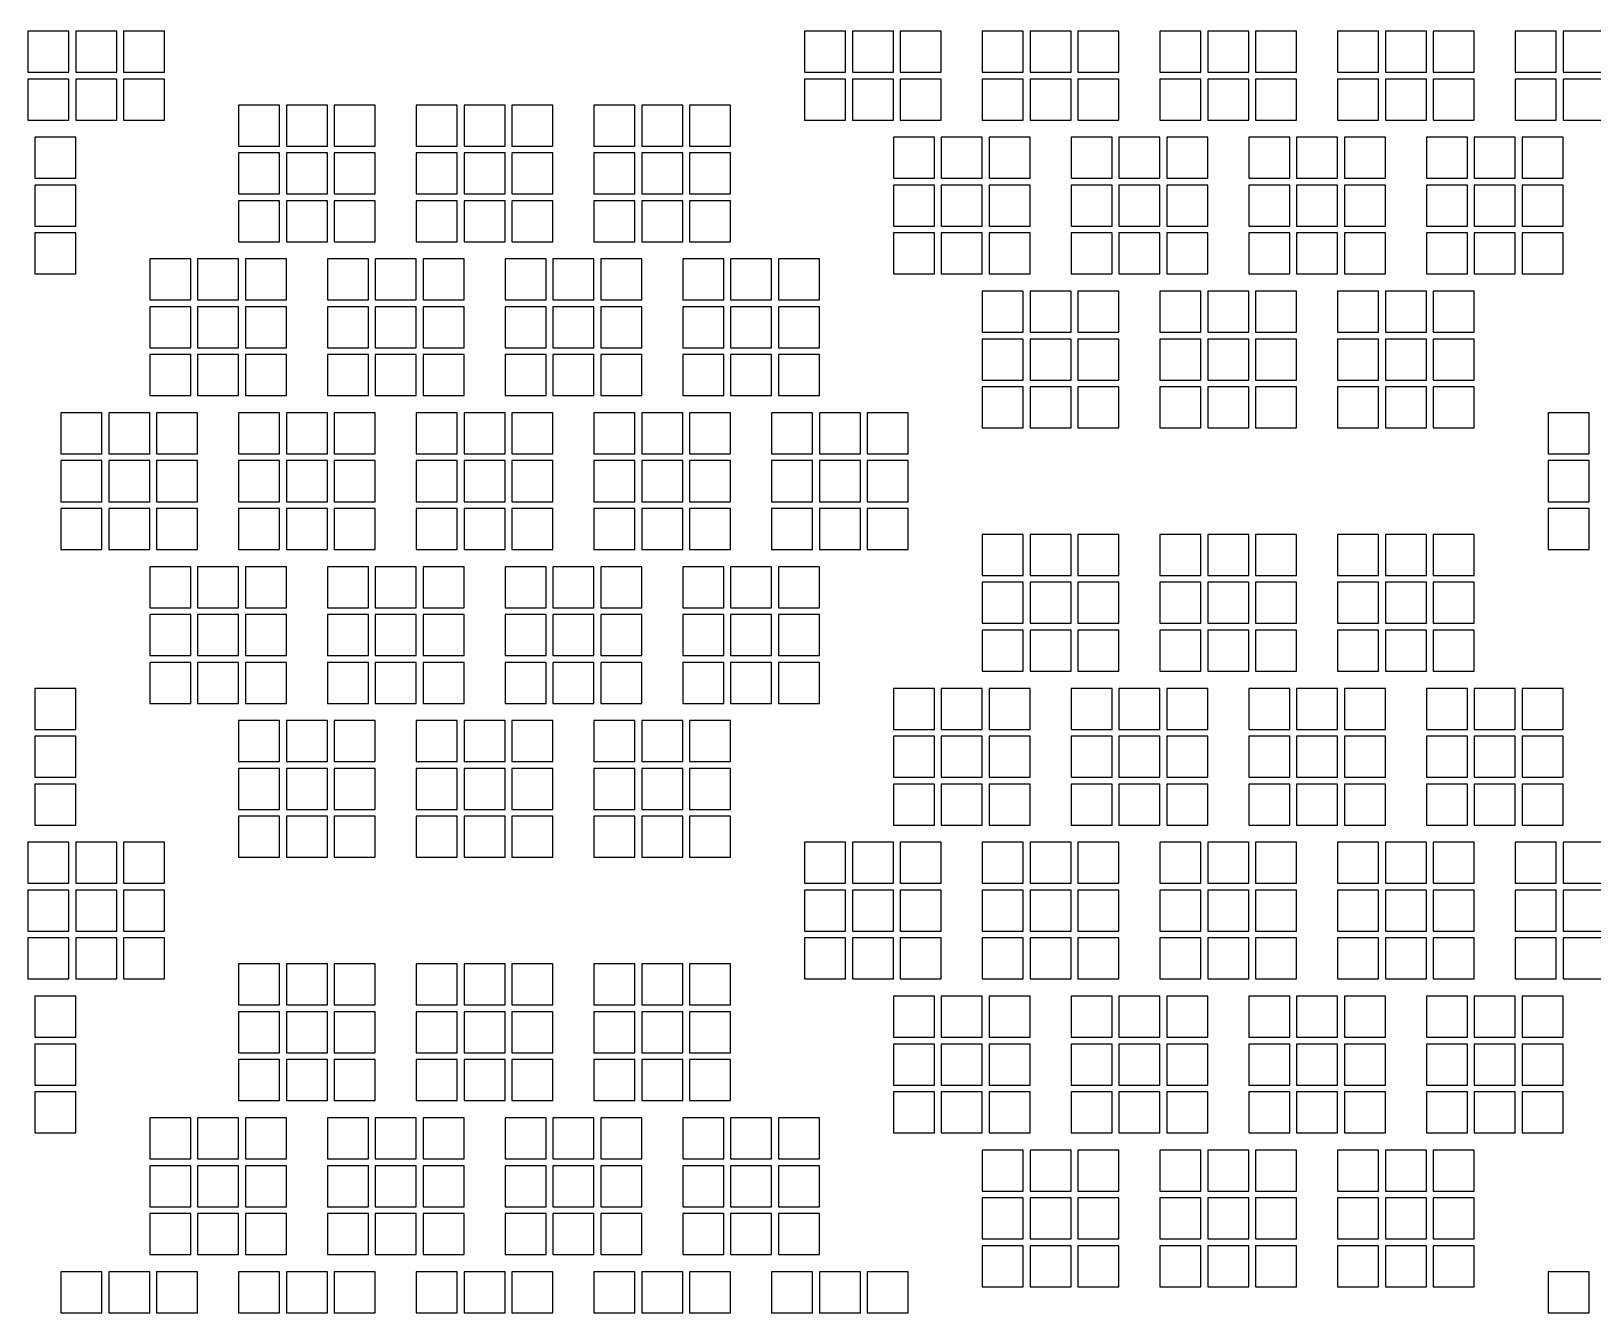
# Model space of a CAD drawing. Extents: x -49 to 54, y -38 to 38.
# Drawn here: x 15.73 to 27.16, y -1.37 to 8 of the extents above; entities that cross this region are included whole.
import ezdxf

# ---------------------------------------------------------------- set-up
doc = ezdxf.new("R2010")
doc.units = 0
doc.layers.add('BACK_LAYER', color=5, linetype='CONTINUOUS')

msp = doc.modelspace()

# ---------------------------------------------------------------- linework, layer by layer
at = {"layer": 'BACK_LAYER'}
for points in [[(15.705, 7.705), (16.005, 7.705), (16.005, 8.005), (15.705, 8.005)], [(16.055, 7.705), (16.355, 7.705), (16.355, 8.005), (16.055, 8.005)], [(16.405, 7.705), (16.705, 7.705), (16.705, 8.005), (16.405, 8.005)], [(21.388, 7.705), (21.688, 7.705), (21.688, 8.005), (21.388, 8.005)], [(21.738, 7.705), (22.038, 7.705), (22.038, 8.005), (21.738, 8.005)], [(22.088, 7.705), (22.388, 7.705), (22.388, 8.005), (22.088, 8.005)], [(22.688, 7.705), (22.988, 7.705), (22.988, 8.005), (22.688, 8.005)], [(23.038, 7.705), (23.338, 7.705), (23.338, 8.005), (23.038, 8.005)], [(23.388, 7.705), (23.688, 7.705), (23.688, 8.005), (23.388, 8.005)], [(23.988, 7.705), (24.288, 7.705), (24.288, 8.005), (23.988, 8.005)], [(24.338, 7.705), (24.638, 7.705), (24.638, 8.005), (24.338, 8.005)], [(24.688, 7.705), (24.988, 7.705), (24.988, 8.005), (24.688, 8.005)], [(25.288, 7.705), (25.588, 7.705), (25.588, 8.005), (25.288, 8.005)], [(25.638, 7.705), (25.938, 7.705), (25.938, 8.005), (25.638, 8.005)], [(25.988, 7.705), (26.288, 7.705), (26.288, 8.005), (25.988, 8.005)], [(26.588, 7.705), (26.888, 7.705), (26.888, 8.005), (26.588, 8.005)], [(26.938, 7.705), (27.238, 7.705), (27.238, 8.005), (26.938, 8.005)], [(15.705, 7.355), (16.005, 7.355), (16.005, 7.655), (15.705, 7.655)], [(16.055, 7.355), (16.355, 7.355), (16.355, 7.655), (16.055, 7.655)], [(16.405, 7.355), (16.705, 7.355), (16.705, 7.655), (16.405, 7.655)], [(21.388, 7.355), (21.688, 7.355), (21.688, 7.655), (21.388, 7.655)], [(21.738, 7.355), (22.038, 7.355), (22.038, 7.655), (21.738, 7.655)], [(22.088, 7.355), (22.388, 7.355), (22.388, 7.655), (22.088, 7.655)], [(22.688, 7.355), (22.988, 7.355), (22.988, 7.655), (22.688, 7.655)], [(23.038, 7.355), (23.338, 7.355), (23.338, 7.655), (23.038, 7.655)], [(23.388, 7.355), (23.688, 7.355), (23.688, 7.655), (23.388, 7.655)], [(23.988, 7.355), (24.288, 7.355), (24.288, 7.655), (23.988, 7.655)], [(24.338, 7.355), (24.638, 7.355), (24.638, 7.655), (24.338, 7.655)], [(24.688, 7.355), (24.988, 7.355), (24.988, 7.655), (24.688, 7.655)], [(25.288, 7.355), (25.588, 7.355), (25.588, 7.655), (25.288, 7.655)], [(25.638, 7.355), (25.938, 7.355), (25.938, 7.655), (25.638, 7.655)], [(25.988, 7.355), (26.288, 7.355), (26.288, 7.655), (25.988, 7.655)], [(26.588, 7.355), (26.888, 7.355), (26.888, 7.655), (26.588, 7.655)], [(26.938, 7.355), (27.238, 7.355), (27.238, 7.655), (26.938, 7.655)], [(17.247, 7.164), (17.547, 7.164), (17.547, 7.464), (17.247, 7.464)], [(17.597, 7.164), (17.897, 7.164), (17.897, 7.464), (17.597, 7.464)], [(17.947, 7.164), (18.247, 7.164), (18.247, 7.464), (17.947, 7.464)], [(18.547, 7.164), (18.847, 7.164), (18.847, 7.464), (18.547, 7.464)], [(18.897, 7.164), (19.197, 7.164), (19.197, 7.464), (18.897, 7.464)], [(19.247, 7.164), (19.547, 7.164), (19.547, 7.464), (19.247, 7.464)], [(19.847, 7.164), (20.147, 7.164), (20.147, 7.464), (19.847, 7.464)], [(20.197, 7.164), (20.497, 7.164), (20.497, 7.464), (20.197, 7.464)], [(20.547, 7.164), (20.847, 7.164), (20.847, 7.464), (20.547, 7.464)], [(15.755, 6.929), (16.055, 6.929), (16.055, 7.229), (15.755, 7.229)], [(22.038, 6.929), (22.338, 6.929), (22.338, 7.229), (22.038, 7.229)], [(22.388, 6.929), (22.688, 6.929), (22.688, 7.229), (22.388, 7.229)], [(22.738, 6.929), (23.038, 6.929), (23.038, 7.229), (22.738, 7.229)], [(23.338, 6.929), (23.638, 6.929), (23.638, 7.229), (23.338, 7.229)], [(23.688, 6.929), (23.988, 6.929), (23.988, 7.229), (23.688, 7.229)], [(24.038, 6.929), (24.338, 6.929), (24.338, 7.229), (24.038, 7.229)], [(24.638, 6.929), (24.938, 6.929), (24.938, 7.229), (24.638, 7.229)], [(24.988, 6.929), (25.288, 6.929), (25.288, 7.229), (24.988, 7.229)], [(25.338, 6.929), (25.638, 6.929), (25.638, 7.229), (25.338, 7.229)], [(25.938, 6.929), (26.238, 6.929), (26.238, 7.229), (25.938, 7.229)], [(26.288, 6.929), (26.588, 6.929), (26.588, 7.229), (26.288, 7.229)], [(26.638, 6.929), (26.938, 6.929), (26.938, 7.229), (26.638, 7.229)], [(17.247, 6.814), (17.547, 6.814), (17.547, 7.114), (17.247, 7.114)], [(17.597, 6.814), (17.897, 6.814), (17.897, 7.114), (17.597, 7.114)], [(17.947, 6.814), (18.247, 6.814), (18.247, 7.114), (17.947, 7.114)], [(18.547, 6.814), (18.847, 6.814), (18.847, 7.114), (18.547, 7.114)], [(18.897, 6.814), (19.197, 6.814), (19.197, 7.114), (18.897, 7.114)], [(19.247, 6.814), (19.547, 6.814), (19.547, 7.114), (19.247, 7.114)], [(19.847, 6.814), (20.147, 6.814), (20.147, 7.114), (19.847, 7.114)], [(20.197, 6.814), (20.497, 6.814), (20.497, 7.114), (20.197, 7.114)], [(20.547, 6.814), (20.847, 6.814), (20.847, 7.114), (20.547, 7.114)], [(15.755, 6.579), (16.055, 6.579), (16.055, 6.879), (15.755, 6.879)], [(22.038, 6.579), (22.338, 6.579), (22.338, 6.879), (22.038, 6.879)], [(22.388, 6.579), (22.688, 6.579), (22.688, 6.879), (22.388, 6.879)], [(22.738, 6.579), (23.038, 6.579), (23.038, 6.879), (22.738, 6.879)], [(23.338, 6.579), (23.638, 6.579), (23.638, 6.879), (23.338, 6.879)], [(23.688, 6.579), (23.988, 6.579), (23.988, 6.879), (23.688, 6.879)], [(24.038, 6.579), (24.338, 6.579), (24.338, 6.879), (24.038, 6.879)], [(24.638, 6.579), (24.938, 6.579), (24.938, 6.879), (24.638, 6.879)], [(24.988, 6.579), (25.288, 6.579), (25.288, 6.879), (24.988, 6.879)], [(25.338, 6.579), (25.638, 6.579), (25.638, 6.879), (25.338, 6.879)], [(25.938, 6.579), (26.238, 6.579), (26.238, 6.879), (25.938, 6.879)], [(26.288, 6.579), (26.588, 6.579), (26.588, 6.879), (26.288, 6.879)], [(26.638, 6.579), (26.938, 6.579), (26.938, 6.879), (26.638, 6.879)], [(17.247, 6.464), (17.547, 6.464), (17.547, 6.764), (17.247, 6.764)], [(17.597, 6.464), (17.897, 6.464), (17.897, 6.764), (17.597, 6.764)], [(17.947, 6.464), (18.247, 6.464), (18.247, 6.764), (17.947, 6.764)], [(18.547, 6.464), (18.847, 6.464), (18.847, 6.764), (18.547, 6.764)], [(18.897, 6.464), (19.197, 6.464), (19.197, 6.764), (18.897, 6.764)], [(19.247, 6.464), (19.547, 6.464), (19.547, 6.764), (19.247, 6.764)], [(19.847, 6.464), (20.147, 6.464), (20.147, 6.764), (19.847, 6.764)], [(20.197, 6.464), (20.497, 6.464), (20.497, 6.764), (20.197, 6.764)], [(20.547, 6.464), (20.847, 6.464), (20.847, 6.764), (20.547, 6.764)], [(15.755, 6.229), (16.055, 6.229), (16.055, 6.529), (15.755, 6.529)], [(22.038, 6.229), (22.338, 6.229), (22.338, 6.529), (22.038, 6.529)], [(22.388, 6.229), (22.688, 6.229), (22.688, 6.529), (22.388, 6.529)], [(22.738, 6.229), (23.038, 6.229), (23.038, 6.529), (22.738, 6.529)], [(23.338, 6.229), (23.638, 6.229), (23.638, 6.529), (23.338, 6.529)], [(23.688, 6.229), (23.988, 6.229), (23.988, 6.529), (23.688, 6.529)], [(24.038, 6.229), (24.338, 6.229), (24.338, 6.529), (24.038, 6.529)], [(24.638, 6.229), (24.938, 6.229), (24.938, 6.529), (24.638, 6.529)], [(24.988, 6.229), (25.288, 6.229), (25.288, 6.529), (24.988, 6.529)], [(25.338, 6.229), (25.638, 6.229), (25.638, 6.529), (25.338, 6.529)], [(25.938, 6.229), (26.238, 6.229), (26.238, 6.529), (25.938, 6.529)], [(26.288, 6.229), (26.588, 6.229), (26.588, 6.529), (26.288, 6.529)], [(26.638, 6.229), (26.938, 6.229), (26.938, 6.529), (26.638, 6.529)], [(16.597, 6.039), (16.897, 6.039), (16.897, 6.339), (16.597, 6.339)], [(16.947, 6.039), (17.247, 6.039), (17.247, 6.339), (16.947, 6.339)], [(17.297, 6.039), (17.597, 6.039), (17.597, 6.339), (17.297, 6.339)], [(17.897, 6.039), (18.197, 6.039), (18.197, 6.339), (17.897, 6.339)], [(18.247, 6.039), (18.547, 6.039), (18.547, 6.339), (18.247, 6.339)], [(18.597, 6.039), (18.897, 6.039), (18.897, 6.339), (18.597, 6.339)], [(19.197, 6.039), (19.497, 6.039), (19.497, 6.339), (19.197, 6.339)], [(19.547, 6.039), (19.847, 6.039), (19.847, 6.339), (19.547, 6.339)], [(19.897, 6.039), (20.197, 6.039), (20.197, 6.339), (19.897, 6.339)], [(20.497, 6.039), (20.797, 6.039), (20.797, 6.339), (20.497, 6.339)], [(20.847, 6.039), (21.147, 6.039), (21.147, 6.339), (20.847, 6.339)], [(21.197, 6.039), (21.497, 6.039), (21.497, 6.339), (21.197, 6.339)], [(22.688, 5.803), (22.988, 5.803), (22.988, 6.103), (22.688, 6.103)], [(23.038, 5.803), (23.338, 5.803), (23.338, 6.103), (23.038, 6.103)], [(23.388, 5.803), (23.688, 5.803), (23.688, 6.103), (23.388, 6.103)], [(23.988, 5.803), (24.288, 5.803), (24.288, 6.103), (23.988, 6.103)], [(24.338, 5.803), (24.638, 5.803), (24.638, 6.103), (24.338, 6.103)], [(24.688, 5.803), (24.988, 5.803), (24.988, 6.103), (24.688, 6.103)], [(25.288, 5.803), (25.588, 5.803), (25.588, 6.103), (25.288, 6.103)], [(25.638, 5.803), (25.938, 5.803), (25.938, 6.103), (25.638, 6.103)], [(25.988, 5.803), (26.288, 5.803), (26.288, 6.103), (25.988, 6.103)], [(16.597, 5.689), (16.897, 5.689), (16.897, 5.989), (16.597, 5.989)], [(16.947, 5.689), (17.247, 5.689), (17.247, 5.989), (16.947, 5.989)], [(17.297, 5.689), (17.597, 5.689), (17.597, 5.989), (17.297, 5.989)], [(17.897, 5.689), (18.197, 5.689), (18.197, 5.989), (17.897, 5.989)], [(18.247, 5.689), (18.547, 5.689), (18.547, 5.989), (18.247, 5.989)], [(18.597, 5.689), (18.897, 5.689), (18.897, 5.989), (18.597, 5.989)], [(19.197, 5.689), (19.497, 5.689), (19.497, 5.989), (19.197, 5.989)], [(19.547, 5.689), (19.847, 5.689), (19.847, 5.989), (19.547, 5.989)], [(19.897, 5.689), (20.197, 5.689), (20.197, 5.989), (19.897, 5.989)], [(20.497, 5.689), (20.797, 5.689), (20.797, 5.989), (20.497, 5.989)], [(20.847, 5.689), (21.147, 5.689), (21.147, 5.989), (20.847, 5.989)], [(21.197, 5.689), (21.497, 5.689), (21.497, 5.989), (21.197, 5.989)], [(22.688, 5.453), (22.988, 5.453), (22.988, 5.753), (22.688, 5.753)], [(23.038, 5.453), (23.338, 5.453), (23.338, 5.753), (23.038, 5.753)], [(23.388, 5.453), (23.688, 5.453), (23.688, 5.753), (23.388, 5.753)], [(23.988, 5.453), (24.288, 5.453), (24.288, 5.753), (23.988, 5.753)], [(24.338, 5.453), (24.638, 5.453), (24.638, 5.753), (24.338, 5.753)], [(24.688, 5.453), (24.988, 5.453), (24.988, 5.753), (24.688, 5.753)], [(25.288, 5.453), (25.588, 5.453), (25.588, 5.753), (25.288, 5.753)], [(25.638, 5.453), (25.938, 5.453), (25.938, 5.753), (25.638, 5.753)], [(25.988, 5.453), (26.288, 5.453), (26.288, 5.753), (25.988, 5.753)], [(16.597, 5.339), (16.897, 5.339), (16.897, 5.639), (16.597, 5.639)], [(16.947, 5.339), (17.247, 5.339), (17.247, 5.639), (16.947, 5.639)], [(17.297, 5.339), (17.597, 5.339), (17.597, 5.639), (17.297, 5.639)], [(17.897, 5.339), (18.197, 5.339), (18.197, 5.639), (17.897, 5.639)], [(18.247, 5.339), (18.547, 5.339), (18.547, 5.639), (18.247, 5.639)], [(18.597, 5.339), (18.897, 5.339), (18.897, 5.639), (18.597, 5.639)], [(19.197, 5.339), (19.497, 5.339), (19.497, 5.639), (19.197, 5.639)], [(19.547, 5.339), (19.847, 5.339), (19.847, 5.639), (19.547, 5.639)], [(19.897, 5.339), (20.197, 5.339), (20.197, 5.639), (19.897, 5.639)], [(20.497, 5.339), (20.797, 5.339), (20.797, 5.639), (20.497, 5.639)], [(20.847, 5.339), (21.147, 5.339), (21.147, 5.639), (20.847, 5.639)], [(21.197, 5.339), (21.497, 5.339), (21.497, 5.639), (21.197, 5.639)], [(22.688, 5.103), (22.988, 5.103), (22.988, 5.403), (22.688, 5.403)], [(23.038, 5.103), (23.338, 5.103), (23.338, 5.403), (23.038, 5.403)], [(23.388, 5.103), (23.688, 5.103), (23.688, 5.403), (23.388, 5.403)], [(23.988, 5.103), (24.288, 5.103), (24.288, 5.403), (23.988, 5.403)], [(24.338, 5.103), (24.638, 5.103), (24.638, 5.403), (24.338, 5.403)], [(24.688, 5.103), (24.988, 5.103), (24.988, 5.403), (24.688, 5.403)], [(25.288, 5.103), (25.588, 5.103), (25.588, 5.403), (25.288, 5.403)], [(25.638, 5.103), (25.938, 5.103), (25.938, 5.403), (25.638, 5.403)], [(25.988, 5.103), (26.288, 5.103), (26.288, 5.403), (25.988, 5.403)], [(15.947, 4.913), (16.247, 4.913), (16.247, 5.213), (15.947, 5.213)], [(16.297, 4.913), (16.597, 4.913), (16.597, 5.213), (16.297, 5.213)], [(16.647, 4.913), (16.947, 4.913), (16.947, 5.213), (16.647, 5.213)], [(17.247, 4.913), (17.547, 4.913), (17.547, 5.213), (17.247, 5.213)], [(17.597, 4.913), (17.897, 4.913), (17.897, 5.213), (17.597, 5.213)], [(17.947, 4.913), (18.247, 4.913), (18.247, 5.213), (17.947, 5.213)], [(18.547, 4.913), (18.847, 4.913), (18.847, 5.213), (18.547, 5.213)], [(18.897, 4.913), (19.197, 4.913), (19.197, 5.213), (18.897, 5.213)], [(19.247, 4.913), (19.547, 4.913), (19.547, 5.213), (19.247, 5.213)], [(19.847, 4.913), (20.147, 4.913), (20.147, 5.213), (19.847, 5.213)], [(20.197, 4.913), (20.497, 4.913), (20.497, 5.213), (20.197, 5.213)], [(20.547, 4.913), (20.847, 4.913), (20.847, 5.213), (20.547, 5.213)], [(21.147, 4.913), (21.447, 4.913), (21.447, 5.213), (21.147, 5.213)], [(21.497, 4.913), (21.797, 4.913), (21.797, 5.213), (21.497, 5.213)], [(21.847, 4.913), (22.147, 4.913), (22.147, 5.213), (21.847, 5.213)], [(26.83, 4.913), (27.13, 4.913), (27.13, 5.213), (26.83, 5.213)], [(15.947, 4.563), (16.247, 4.563), (16.247, 4.863), (15.947, 4.863)], [(16.297, 4.563), (16.597, 4.563), (16.597, 4.863), (16.297, 4.863)], [(16.647, 4.563), (16.947, 4.563), (16.947, 4.863), (16.647, 4.863)], [(17.247, 4.563), (17.547, 4.563), (17.547, 4.863), (17.247, 4.863)], [(17.597, 4.563), (17.897, 4.563), (17.897, 4.863), (17.597, 4.863)], [(17.947, 4.563), (18.247, 4.563), (18.247, 4.863), (17.947, 4.863)], [(18.547, 4.563), (18.847, 4.563), (18.847, 4.863), (18.547, 4.863)], [(18.897, 4.563), (19.197, 4.563), (19.197, 4.863), (18.897, 4.863)], [(19.247, 4.563), (19.547, 4.563), (19.547, 4.863), (19.247, 4.863)], [(19.847, 4.563), (20.147, 4.563), (20.147, 4.863), (19.847, 4.863)], [(20.197, 4.563), (20.497, 4.563), (20.497, 4.863), (20.197, 4.863)], [(20.547, 4.563), (20.847, 4.563), (20.847, 4.863), (20.547, 4.863)], [(21.147, 4.563), (21.447, 4.563), (21.447, 4.863), (21.147, 4.863)], [(21.497, 4.563), (21.797, 4.563), (21.797, 4.863), (21.497, 4.863)], [(21.847, 4.563), (22.147, 4.563), (22.147, 4.863), (21.847, 4.863)], [(26.83, 4.563), (27.13, 4.563), (27.13, 4.863), (26.83, 4.863)], [(15.947, 4.213), (16.247, 4.213), (16.247, 4.513), (15.947, 4.513)], [(16.297, 4.213), (16.597, 4.213), (16.597, 4.513), (16.297, 4.513)], [(16.647, 4.213), (16.947, 4.213), (16.947, 4.513), (16.647, 4.513)], [(17.247, 4.213), (17.547, 4.213), (17.547, 4.513), (17.247, 4.513)], [(17.597, 4.213), (17.897, 4.213), (17.897, 4.513), (17.597, 4.513)], [(17.947, 4.213), (18.247, 4.213), (18.247, 4.513), (17.947, 4.513)], [(18.547, 4.213), (18.847, 4.213), (18.847, 4.513), (18.547, 4.513)], [(18.897, 4.213), (19.197, 4.213), (19.197, 4.513), (18.897, 4.513)], [(19.247, 4.213), (19.547, 4.213), (19.547, 4.513), (19.247, 4.513)], [(19.847, 4.213), (20.147, 4.213), (20.147, 4.513), (19.847, 4.513)], [(20.197, 4.213), (20.497, 4.213), (20.497, 4.513), (20.197, 4.513)], [(20.547, 4.213), (20.847, 4.213), (20.847, 4.513), (20.547, 4.513)], [(21.147, 4.213), (21.447, 4.213), (21.447, 4.513), (21.147, 4.513)], [(21.497, 4.213), (21.797, 4.213), (21.797, 4.513), (21.497, 4.513)], [(21.847, 4.213), (22.147, 4.213), (22.147, 4.513), (21.847, 4.513)], [(26.83, 4.213), (27.13, 4.213), (27.13, 4.513), (26.83, 4.513)], [(22.688, 4.023), (22.988, 4.023), (22.988, 4.323), (22.688, 4.323)], [(23.038, 4.023), (23.338, 4.023), (23.338, 4.323), (23.038, 4.323)], [(23.388, 4.023), (23.688, 4.023), (23.688, 4.323), (23.388, 4.323)], [(23.988, 4.023), (24.288, 4.023), (24.288, 4.323), (23.988, 4.323)], [(24.338, 4.023), (24.638, 4.023), (24.638, 4.323), (24.338, 4.323)], [(24.688, 4.023), (24.988, 4.023), (24.988, 4.323), (24.688, 4.323)], [(25.288, 4.023), (25.588, 4.023), (25.588, 4.323), (25.288, 4.323)], [(25.638, 4.023), (25.938, 4.023), (25.938, 4.323), (25.638, 4.323)], [(25.988, 4.023), (26.288, 4.023), (26.288, 4.323), (25.988, 4.323)], [(16.597, 3.787), (16.897, 3.787), (16.897, 4.087), (16.597, 4.087)], [(16.947, 3.787), (17.247, 3.787), (17.247, 4.087), (16.947, 4.087)], [(17.297, 3.787), (17.597, 3.787), (17.597, 4.087), (17.297, 4.087)], [(17.897, 3.787), (18.197, 3.787), (18.197, 4.087), (17.897, 4.087)], [(18.247, 3.787), (18.547, 3.787), (18.547, 4.087), (18.247, 4.087)], [(18.597, 3.787), (18.897, 3.787), (18.897, 4.087), (18.597, 4.087)], [(19.197, 3.787), (19.497, 3.787), (19.497, 4.087), (19.197, 4.087)], [(19.547, 3.787), (19.847, 3.787), (19.847, 4.087), (19.547, 4.087)], [(19.897, 3.787), (20.197, 3.787), (20.197, 4.087), (19.897, 4.087)], [(20.497, 3.787), (20.797, 3.787), (20.797, 4.087), (20.497, 4.087)], [(20.847, 3.787), (21.147, 3.787), (21.147, 4.087), (20.847, 4.087)], [(21.197, 3.787), (21.497, 3.787), (21.497, 4.087), (21.197, 4.087)], [(22.688, 3.673), (22.988, 3.673), (22.988, 3.973), (22.688, 3.973)], [(23.038, 3.673), (23.338, 3.673), (23.338, 3.973), (23.038, 3.973)], [(23.388, 3.673), (23.688, 3.673), (23.688, 3.973), (23.388, 3.973)], [(23.988, 3.673), (24.288, 3.673), (24.288, 3.973), (23.988, 3.973)], [(24.338, 3.673), (24.638, 3.673), (24.638, 3.973), (24.338, 3.973)], [(24.688, 3.673), (24.988, 3.673), (24.988, 3.973), (24.688, 3.973)], [(25.288, 3.673), (25.588, 3.673), (25.588, 3.973), (25.288, 3.973)], [(25.638, 3.673), (25.938, 3.673), (25.938, 3.973), (25.638, 3.973)], [(25.988, 3.673), (26.288, 3.673), (26.288, 3.973), (25.988, 3.973)], [(16.597, 3.437), (16.897, 3.437), (16.897, 3.737), (16.597, 3.737)], [(16.947, 3.437), (17.247, 3.437), (17.247, 3.737), (16.947, 3.737)], [(17.297, 3.437), (17.597, 3.437), (17.597, 3.737), (17.297, 3.737)], [(17.897, 3.437), (18.197, 3.437), (18.197, 3.737), (17.897, 3.737)], [(18.247, 3.437), (18.547, 3.437), (18.547, 3.737), (18.247, 3.737)], [(18.597, 3.437), (18.897, 3.437), (18.897, 3.737), (18.597, 3.737)], [(19.197, 3.437), (19.497, 3.437), (19.497, 3.737), (19.197, 3.737)], [(19.547, 3.437), (19.847, 3.437), (19.847, 3.737), (19.547, 3.737)], [(19.897, 3.437), (20.197, 3.437), (20.197, 3.737), (19.897, 3.737)], [(20.497, 3.437), (20.797, 3.437), (20.797, 3.737), (20.497, 3.737)], [(20.847, 3.437), (21.147, 3.437), (21.147, 3.737), (20.847, 3.737)], [(21.197, 3.437), (21.497, 3.437), (21.497, 3.737), (21.197, 3.737)], [(22.688, 3.323), (22.988, 3.323), (22.988, 3.623), (22.688, 3.623)], [(23.038, 3.323), (23.338, 3.323), (23.338, 3.623), (23.038, 3.623)], [(23.388, 3.323), (23.688, 3.323), (23.688, 3.623), (23.388, 3.623)], [(23.988, 3.323), (24.288, 3.323), (24.288, 3.623), (23.988, 3.623)], [(24.338, 3.323), (24.638, 3.323), (24.638, 3.623), (24.338, 3.623)], [(24.688, 3.323), (24.988, 3.323), (24.988, 3.623), (24.688, 3.623)], [(25.288, 3.323), (25.588, 3.323), (25.588, 3.623), (25.288, 3.623)], [(25.638, 3.323), (25.938, 3.323), (25.938, 3.623), (25.638, 3.623)], [(25.988, 3.323), (26.288, 3.323), (26.288, 3.623), (25.988, 3.623)], [(16.597, 3.087), (16.897, 3.087), (16.897, 3.387), (16.597, 3.387)], [(16.947, 3.087), (17.247, 3.087), (17.247, 3.387), (16.947, 3.387)], [(17.297, 3.087), (17.597, 3.087), (17.597, 3.387), (17.297, 3.387)], [(17.897, 3.087), (18.197, 3.087), (18.197, 3.387), (17.897, 3.387)], [(18.247, 3.087), (18.547, 3.087), (18.547, 3.387), (18.247, 3.387)], [(18.597, 3.087), (18.897, 3.087), (18.897, 3.387), (18.597, 3.387)], [(19.197, 3.087), (19.497, 3.087), (19.497, 3.387), (19.197, 3.387)], [(19.547, 3.087), (19.847, 3.087), (19.847, 3.387), (19.547, 3.387)], [(19.897, 3.087), (20.197, 3.087), (20.197, 3.387), (19.897, 3.387)], [(20.497, 3.087), (20.797, 3.087), (20.797, 3.387), (20.497, 3.387)], [(20.847, 3.087), (21.147, 3.087), (21.147, 3.387), (20.847, 3.387)], [(21.197, 3.087), (21.497, 3.087), (21.497, 3.387), (21.197, 3.387)], [(15.755, 2.897), (16.055, 2.897), (16.055, 3.197), (15.755, 3.197)], [(22.038, 2.897), (22.338, 2.897), (22.338, 3.197), (22.038, 3.197)], [(22.388, 2.897), (22.688, 2.897), (22.688, 3.197), (22.388, 3.197)], [(22.738, 2.897), (23.038, 2.897), (23.038, 3.197), (22.738, 3.197)], [(23.338, 2.897), (23.638, 2.897), (23.638, 3.197), (23.338, 3.197)], [(23.688, 2.897), (23.988, 2.897), (23.988, 3.197), (23.688, 3.197)], [(24.038, 2.897), (24.338, 2.897), (24.338, 3.197), (24.038, 3.197)], [(24.638, 2.897), (24.938, 2.897), (24.938, 3.197), (24.638, 3.197)], [(24.988, 2.897), (25.288, 2.897), (25.288, 3.197), (24.988, 3.197)], [(25.338, 2.897), (25.638, 2.897), (25.638, 3.197), (25.338, 3.197)], [(25.938, 2.897), (26.238, 2.897), (26.238, 3.197), (25.938, 3.197)], [(26.288, 2.897), (26.588, 2.897), (26.588, 3.197), (26.288, 3.197)], [(26.638, 2.897), (26.938, 2.897), (26.938, 3.197), (26.638, 3.197)], [(17.247, 2.661), (17.547, 2.661), (17.547, 2.961), (17.247, 2.961)], [(17.597, 2.661), (17.897, 2.661), (17.897, 2.961), (17.597, 2.961)], [(17.947, 2.661), (18.247, 2.661), (18.247, 2.961), (17.947, 2.961)], [(18.547, 2.661), (18.847, 2.661), (18.847, 2.961), (18.547, 2.961)], [(18.897, 2.661), (19.197, 2.661), (19.197, 2.961), (18.897, 2.961)], [(19.247, 2.661), (19.547, 2.661), (19.547, 2.961), (19.247, 2.961)], [(19.847, 2.661), (20.147, 2.661), (20.147, 2.961), (19.847, 2.961)], [(20.197, 2.661), (20.497, 2.661), (20.497, 2.961), (20.197, 2.961)], [(20.547, 2.661), (20.847, 2.661), (20.847, 2.961), (20.547, 2.961)], [(15.755, 2.547), (16.055, 2.547), (16.055, 2.847), (15.755, 2.847)], [(22.038, 2.547), (22.338, 2.547), (22.338, 2.847), (22.038, 2.847)], [(22.388, 2.547), (22.688, 2.547), (22.688, 2.847), (22.388, 2.847)], [(22.738, 2.547), (23.038, 2.547), (23.038, 2.847), (22.738, 2.847)], [(23.338, 2.547), (23.638, 2.547), (23.638, 2.847), (23.338, 2.847)], [(23.688, 2.547), (23.988, 2.547), (23.988, 2.847), (23.688, 2.847)], [(24.038, 2.547), (24.338, 2.547), (24.338, 2.847), (24.038, 2.847)], [(24.638, 2.547), (24.938, 2.547), (24.938, 2.847), (24.638, 2.847)], [(24.988, 2.547), (25.288, 2.547), (25.288, 2.847), (24.988, 2.847)], [(25.338, 2.547), (25.638, 2.547), (25.638, 2.847), (25.338, 2.847)], [(25.938, 2.547), (26.238, 2.547), (26.238, 2.847), (25.938, 2.847)], [(26.288, 2.547), (26.588, 2.547), (26.588, 2.847), (26.288, 2.847)], [(26.638, 2.547), (26.938, 2.547), (26.938, 2.847), (26.638, 2.847)], [(17.247, 2.311), (17.547, 2.311), (17.547, 2.611), (17.247, 2.611)], [(17.597, 2.311), (17.897, 2.311), (17.897, 2.611), (17.597, 2.611)], [(17.947, 2.311), (18.247, 2.311), (18.247, 2.611), (17.947, 2.611)], [(18.547, 2.311), (18.847, 2.311), (18.847, 2.611), (18.547, 2.611)], [(18.897, 2.311), (19.197, 2.311), (19.197, 2.611), (18.897, 2.611)], [(19.247, 2.311), (19.547, 2.311), (19.547, 2.611), (19.247, 2.611)], [(19.847, 2.311), (20.147, 2.311), (20.147, 2.611), (19.847, 2.611)], [(20.197, 2.311), (20.497, 2.311), (20.497, 2.611), (20.197, 2.611)], [(20.547, 2.311), (20.847, 2.311), (20.847, 2.611), (20.547, 2.611)], [(15.755, 2.197), (16.055, 2.197), (16.055, 2.497), (15.755, 2.497)], [(22.038, 2.197), (22.338, 2.197), (22.338, 2.497), (22.038, 2.497)], [(22.388, 2.197), (22.688, 2.197), (22.688, 2.497), (22.388, 2.497)], [(22.738, 2.197), (23.038, 2.197), (23.038, 2.497), (22.738, 2.497)], [(23.338, 2.197), (23.638, 2.197), (23.638, 2.497), (23.338, 2.497)], [(23.688, 2.197), (23.988, 2.197), (23.988, 2.497), (23.688, 2.497)], [(24.038, 2.197), (24.338, 2.197), (24.338, 2.497), (24.038, 2.497)], [(24.638, 2.197), (24.938, 2.197), (24.938, 2.497), (24.638, 2.497)], [(24.988, 2.197), (25.288, 2.197), (25.288, 2.497), (24.988, 2.497)], [(25.338, 2.197), (25.638, 2.197), (25.638, 2.497), (25.338, 2.497)], [(25.938, 2.197), (26.238, 2.197), (26.238, 2.497), (25.938, 2.497)], [(26.288, 2.197), (26.588, 2.197), (26.588, 2.497), (26.288, 2.497)], [(26.638, 2.197), (26.938, 2.197), (26.938, 2.497), (26.638, 2.497)], [(17.247, 1.961), (17.547, 1.961), (17.547, 2.261), (17.247, 2.261)], [(17.597, 1.961), (17.897, 1.961), (17.897, 2.261), (17.597, 2.261)], [(17.947, 1.961), (18.247, 1.961), (18.247, 2.261), (17.947, 2.261)], [(18.547, 1.961), (18.847, 1.961), (18.847, 2.261), (18.547, 2.261)], [(18.897, 1.961), (19.197, 1.961), (19.197, 2.261), (18.897, 2.261)], [(19.247, 1.961), (19.547, 1.961), (19.547, 2.261), (19.247, 2.261)], [(19.847, 1.961), (20.147, 1.961), (20.147, 2.261), (19.847, 2.261)], [(20.197, 1.961), (20.497, 1.961), (20.497, 2.261), (20.197, 2.261)], [(20.547, 1.961), (20.847, 1.961), (20.847, 2.261), (20.547, 2.261)], [(15.705, 1.771), (16.005, 1.771), (16.005, 2.071), (15.705, 2.071)], [(16.055, 1.771), (16.355, 1.771), (16.355, 2.071), (16.055, 2.071)], [(16.405, 1.771), (16.705, 1.771), (16.705, 2.071), (16.405, 2.071)], [(21.388, 1.771), (21.688, 1.771), (21.688, 2.071), (21.388, 2.071)], [(21.738, 1.771), (22.038, 1.771), (22.038, 2.071), (21.738, 2.071)], [(22.088, 1.771), (22.388, 1.771), (22.388, 2.071), (22.088, 2.071)], [(22.688, 1.771), (22.988, 1.771), (22.988, 2.071), (22.688, 2.071)], [(23.038, 1.771), (23.338, 1.771), (23.338, 2.071), (23.038, 2.071)], [(23.388, 1.771), (23.688, 1.771), (23.688, 2.071), (23.388, 2.071)], [(23.988, 1.771), (24.288, 1.771), (24.288, 2.071), (23.988, 2.071)], [(24.338, 1.771), (24.638, 1.771), (24.638, 2.071), (24.338, 2.071)], [(24.688, 1.771), (24.988, 1.771), (24.988, 2.071), (24.688, 2.071)], [(25.288, 1.771), (25.588, 1.771), (25.588, 2.071), (25.288, 2.071)], [(25.638, 1.771), (25.938, 1.771), (25.938, 2.071), (25.638, 2.071)], [(25.988, 1.771), (26.288, 1.771), (26.288, 2.071), (25.988, 2.071)], [(26.588, 1.771), (26.888, 1.771), (26.888, 2.071), (26.588, 2.071)], [(26.938, 1.771), (27.238, 1.771), (27.238, 2.071), (26.938, 2.071)], [(15.705, 1.421), (16.005, 1.421), (16.005, 1.721), (15.705, 1.721)], [(16.055, 1.421), (16.355, 1.421), (16.355, 1.721), (16.055, 1.721)], [(16.405, 1.421), (16.705, 1.421), (16.705, 1.721), (16.405, 1.721)], [(21.388, 1.421), (21.688, 1.421), (21.688, 1.721), (21.388, 1.721)], [(21.738, 1.421), (22.038, 1.421), (22.038, 1.721), (21.738, 1.721)], [(22.088, 1.421), (22.388, 1.421), (22.388, 1.721), (22.088, 1.721)], [(22.688, 1.421), (22.988, 1.421), (22.988, 1.721), (22.688, 1.721)], [(23.038, 1.421), (23.338, 1.421), (23.338, 1.721), (23.038, 1.721)], [(23.388, 1.421), (23.688, 1.421), (23.688, 1.721), (23.388, 1.721)], [(23.988, 1.421), (24.288, 1.421), (24.288, 1.721), (23.988, 1.721)], [(24.338, 1.421), (24.638, 1.421), (24.638, 1.721), (24.338, 1.721)], [(24.688, 1.421), (24.988, 1.421), (24.988, 1.721), (24.688, 1.721)], [(25.288, 1.421), (25.588, 1.421), (25.588, 1.721), (25.288, 1.721)], [(25.638, 1.421), (25.938, 1.421), (25.938, 1.721), (25.638, 1.721)], [(25.988, 1.421), (26.288, 1.421), (26.288, 1.721), (25.988, 1.721)], [(26.588, 1.421), (26.888, 1.421), (26.888, 1.721), (26.588, 1.721)], [(26.938, 1.421), (27.238, 1.421), (27.238, 1.721), (26.938, 1.721)], [(15.705, 1.071), (16.005, 1.071), (16.005, 1.371), (15.705, 1.371)], [(16.055, 1.071), (16.355, 1.071), (16.355, 1.371), (16.055, 1.371)], [(16.405, 1.071), (16.705, 1.071), (16.705, 1.371), (16.405, 1.371)], [(21.388, 1.071), (21.688, 1.071), (21.688, 1.371), (21.388, 1.371)], [(21.738, 1.071), (22.038, 1.071), (22.038, 1.371), (21.738, 1.371)], [(22.088, 1.071), (22.388, 1.071), (22.388, 1.371), (22.088, 1.371)], [(22.688, 1.071), (22.988, 1.071), (22.988, 1.371), (22.688, 1.371)], [(23.038, 1.071), (23.338, 1.071), (23.338, 1.371), (23.038, 1.371)], [(23.388, 1.071), (23.688, 1.071), (23.688, 1.371), (23.388, 1.371)], [(23.988, 1.071), (24.288, 1.071), (24.288, 1.371), (23.988, 1.371)], [(24.338, 1.071), (24.638, 1.071), (24.638, 1.371), (24.338, 1.371)], [(24.688, 1.071), (24.988, 1.071), (24.988, 1.371), (24.688, 1.371)], [(25.288, 1.071), (25.588, 1.071), (25.588, 1.371), (25.288, 1.371)], [(25.638, 1.071), (25.938, 1.071), (25.938, 1.371), (25.638, 1.371)], [(25.988, 1.071), (26.288, 1.071), (26.288, 1.371), (25.988, 1.371)], [(26.588, 1.071), (26.888, 1.071), (26.888, 1.371), (26.588, 1.371)], [(26.938, 1.071), (27.238, 1.071), (27.238, 1.371), (26.938, 1.371)], [(17.247, 0.881), (17.547, 0.881), (17.547, 1.181), (17.247, 1.181)], [(17.597, 0.881), (17.897, 0.881), (17.897, 1.181), (17.597, 1.181)], [(17.947, 0.881), (18.247, 0.881), (18.247, 1.181), (17.947, 1.181)], [(18.547, 0.881), (18.847, 0.881), (18.847, 1.181), (18.547, 1.181)], [(18.897, 0.881), (19.197, 0.881), (19.197, 1.181), (18.897, 1.181)], [(19.247, 0.881), (19.547, 0.881), (19.547, 1.181), (19.247, 1.181)], [(19.847, 0.881), (20.147, 0.881), (20.147, 1.181), (19.847, 1.181)], [(20.197, 0.881), (20.497, 0.881), (20.497, 1.181), (20.197, 1.181)], [(20.547, 0.881), (20.847, 0.881), (20.847, 1.181), (20.547, 1.181)], [(15.755, 0.645), (16.055, 0.645), (16.055, 0.945), (15.755, 0.945)], [(22.038, 0.645), (22.338, 0.645), (22.338, 0.945), (22.038, 0.945)], [(22.388, 0.645), (22.688, 0.645), (22.688, 0.945), (22.388, 0.945)], [(22.738, 0.645), (23.038, 0.645), (23.038, 0.945), (22.738, 0.945)], [(23.338, 0.645), (23.638, 0.645), (23.638, 0.945), (23.338, 0.945)], [(23.688, 0.645), (23.988, 0.645), (23.988, 0.945), (23.688, 0.945)], [(24.038, 0.645), (24.338, 0.645), (24.338, 0.945), (24.038, 0.945)], [(24.638, 0.645), (24.938, 0.645), (24.938, 0.945), (24.638, 0.945)], [(24.988, 0.645), (25.288, 0.645), (25.288, 0.945), (24.988, 0.945)], [(25.338, 0.645), (25.638, 0.645), (25.638, 0.945), (25.338, 0.945)], [(25.938, 0.645), (26.238, 0.645), (26.238, 0.945), (25.938, 0.945)], [(26.288, 0.645), (26.588, 0.645), (26.588, 0.945), (26.288, 0.945)], [(26.638, 0.645), (26.938, 0.645), (26.938, 0.945), (26.638, 0.945)], [(17.247, 0.531), (17.547, 0.531), (17.547, 0.831), (17.247, 0.831)], [(17.597, 0.531), (17.897, 0.531), (17.897, 0.831), (17.597, 0.831)], [(17.947, 0.531), (18.247, 0.531), (18.247, 0.831), (17.947, 0.831)], [(18.547, 0.531), (18.847, 0.531), (18.847, 0.831), (18.547, 0.831)], [(18.897, 0.531), (19.197, 0.531), (19.197, 0.831), (18.897, 0.831)], [(19.247, 0.531), (19.547, 0.531), (19.547, 0.831), (19.247, 0.831)], [(19.847, 0.531), (20.147, 0.531), (20.147, 0.831), (19.847, 0.831)], [(20.197, 0.531), (20.497, 0.531), (20.497, 0.831), (20.197, 0.831)], [(20.547, 0.531), (20.847, 0.531), (20.847, 0.831), (20.547, 0.831)], [(15.755, 0.295), (16.055, 0.295), (16.055, 0.595), (15.755, 0.595)], [(22.038, 0.295), (22.338, 0.295), (22.338, 0.595), (22.038, 0.595)], [(22.388, 0.295), (22.688, 0.295), (22.688, 0.595), (22.388, 0.595)], [(22.738, 0.295), (23.038, 0.295), (23.038, 0.595), (22.738, 0.595)], [(23.338, 0.295), (23.638, 0.295), (23.638, 0.595), (23.338, 0.595)], [(23.688, 0.295), (23.988, 0.295), (23.988, 0.595), (23.688, 0.595)], [(24.038, 0.295), (24.338, 0.295), (24.338, 0.595), (24.038, 0.595)], [(24.638, 0.295), (24.938, 0.295), (24.938, 0.595), (24.638, 0.595)], [(24.988, 0.295), (25.288, 0.295), (25.288, 0.595), (24.988, 0.595)], [(25.338, 0.295), (25.638, 0.295), (25.638, 0.595), (25.338, 0.595)], [(25.938, 0.295), (26.238, 0.295), (26.238, 0.595), (25.938, 0.595)], [(26.288, 0.295), (26.588, 0.295), (26.588, 0.595), (26.288, 0.595)], [(26.638, 0.295), (26.938, 0.295), (26.938, 0.595), (26.638, 0.595)], [(17.247, 0.181), (17.547, 0.181), (17.547, 0.481), (17.247, 0.481)], [(17.597, 0.181), (17.897, 0.181), (17.897, 0.481), (17.597, 0.481)], [(17.947, 0.181), (18.247, 0.181), (18.247, 0.481), (17.947, 0.481)], [(18.547, 0.181), (18.847, 0.181), (18.847, 0.481), (18.547, 0.481)], [(18.897, 0.181), (19.197, 0.181), (19.197, 0.481), (18.897, 0.481)], [(19.247, 0.181), (19.547, 0.181), (19.547, 0.481), (19.247, 0.481)], [(19.847, 0.181), (20.147, 0.181), (20.147, 0.481), (19.847, 0.481)], [(20.197, 0.181), (20.497, 0.181), (20.497, 0.481), (20.197, 0.481)], [(20.547, 0.181), (20.847, 0.181), (20.847, 0.481), (20.547, 0.481)], [(15.755, -0.055), (16.055, -0.055), (16.055, 0.245), (15.755, 0.245)], [(22.038, -0.055), (22.338, -0.055), (22.338, 0.245), (22.038, 0.245)], [(22.388, -0.055), (22.688, -0.055), (22.688, 0.245), (22.388, 0.245)], [(22.738, -0.055), (23.038, -0.055), (23.038, 0.245), (22.738, 0.245)], [(23.338, -0.055), (23.638, -0.055), (23.638, 0.245), (23.338, 0.245)], [(23.688, -0.055), (23.988, -0.055), (23.988, 0.245), (23.688, 0.245)], [(24.038, -0.055), (24.338, -0.055), (24.338, 0.245), (24.038, 0.245)], [(24.638, -0.055), (24.938, -0.055), (24.938, 0.245), (24.638, 0.245)], [(24.988, -0.055), (25.288, -0.055), (25.288, 0.245), (24.988, 0.245)], [(25.338, -0.055), (25.638, -0.055), (25.638, 0.245), (25.338, 0.245)], [(25.938, -0.055), (26.238, -0.055), (26.238, 0.245), (25.938, 0.245)], [(26.288, -0.055), (26.588, -0.055), (26.588, 0.245), (26.288, 0.245)], [(26.638, -0.055), (26.938, -0.055), (26.938, 0.245), (26.638, 0.245)], [(16.597, -0.245), (16.897, -0.245), (16.897, 0.055), (16.597, 0.055)], [(16.947, -0.245), (17.247, -0.245), (17.247, 0.055), (16.947, 0.055)], [(17.297, -0.245), (17.597, -0.245), (17.597, 0.055), (17.297, 0.055)], [(17.897, -0.245), (18.197, -0.245), (18.197, 0.055), (17.897, 0.055)], [(18.247, -0.245), (18.547, -0.245), (18.547, 0.055), (18.247, 0.055)], [(18.597, -0.245), (18.897, -0.245), (18.897, 0.055), (18.597, 0.055)], [(19.197, -0.245), (19.497, -0.245), (19.497, 0.055), (19.197, 0.055)], [(19.547, -0.245), (19.847, -0.245), (19.847, 0.055), (19.547, 0.055)], [(19.897, -0.245), (20.197, -0.245), (20.197, 0.055), (19.897, 0.055)], [(20.497, -0.245), (20.797, -0.245), (20.797, 0.055), (20.497, 0.055)], [(20.847, -0.245), (21.147, -0.245), (21.147, 0.055), (20.847, 0.055)], [(21.197, -0.245), (21.497, -0.245), (21.497, 0.055), (21.197, 0.055)], [(22.688, -0.481), (22.988, -0.481), (22.988, -0.181), (22.688, -0.181)], [(23.038, -0.481), (23.338, -0.481), (23.338, -0.181), (23.038, -0.181)], [(23.388, -0.481), (23.688, -0.481), (23.688, -0.181), (23.388, -0.181)], [(23.988, -0.481), (24.288, -0.481), (24.288, -0.181), (23.988, -0.181)], [(24.338, -0.481), (24.638, -0.481), (24.638, -0.181), (24.338, -0.181)], [(24.688, -0.481), (24.988, -0.481), (24.988, -0.181), (24.688, -0.181)], [(25.288, -0.481), (25.588, -0.481), (25.588, -0.181), (25.288, -0.181)], [(25.638, -0.481), (25.938, -0.481), (25.938, -0.181), (25.638, -0.181)], [(25.988, -0.481), (26.288, -0.481), (26.288, -0.181), (25.988, -0.181)], [(16.597, -0.595), (16.897, -0.595), (16.897, -0.295), (16.597, -0.295)], [(16.947, -0.595), (17.247, -0.595), (17.247, -0.295), (16.947, -0.295)], [(17.297, -0.595), (17.597, -0.595), (17.597, -0.295), (17.297, -0.295)], [(17.897, -0.595), (18.197, -0.595), (18.197, -0.295), (17.897, -0.295)], [(18.247, -0.595), (18.547, -0.595), (18.547, -0.295), (18.247, -0.295)], [(18.597, -0.595), (18.897, -0.595), (18.897, -0.295), (18.597, -0.295)], [(19.197, -0.595), (19.497, -0.595), (19.497, -0.295), (19.197, -0.295)], [(19.547, -0.595), (19.847, -0.595), (19.847, -0.295), (19.547, -0.295)], [(19.897, -0.595), (20.197, -0.595), (20.197, -0.295), (19.897, -0.295)], [(20.497, -0.595), (20.797, -0.595), (20.797, -0.295), (20.497, -0.295)], [(20.847, -0.595), (21.147, -0.595), (21.147, -0.295), (20.847, -0.295)], [(21.197, -0.595), (21.497, -0.595), (21.497, -0.295), (21.197, -0.295)], [(22.688, -0.831), (22.988, -0.831), (22.988, -0.531), (22.688, -0.531)], [(23.038, -0.831), (23.338, -0.831), (23.338, -0.531), (23.038, -0.531)], [(23.388, -0.831), (23.688, -0.831), (23.688, -0.531), (23.388, -0.531)], [(23.988, -0.831), (24.288, -0.831), (24.288, -0.531), (23.988, -0.531)], [(24.338, -0.831), (24.638, -0.831), (24.638, -0.531), (24.338, -0.531)], [(24.688, -0.831), (24.988, -0.831), (24.988, -0.531), (24.688, -0.531)], [(25.288, -0.831), (25.588, -0.831), (25.588, -0.531), (25.288, -0.531)], [(25.638, -0.831), (25.938, -0.831), (25.938, -0.531), (25.638, -0.531)], [(25.988, -0.831), (26.288, -0.831), (26.288, -0.531), (25.988, -0.531)], [(16.597, -0.945), (16.897, -0.945), (16.897, -0.645), (16.597, -0.645)], [(16.947, -0.945), (17.247, -0.945), (17.247, -0.645), (16.947, -0.645)], [(17.297, -0.945), (17.597, -0.945), (17.597, -0.645), (17.297, -0.645)], [(17.897, -0.945), (18.197, -0.945), (18.197, -0.645), (17.897, -0.645)], [(18.247, -0.945), (18.547, -0.945), (18.547, -0.645), (18.247, -0.645)], [(18.597, -0.945), (18.897, -0.945), (18.897, -0.645), (18.597, -0.645)], [(19.197, -0.945), (19.497, -0.945), (19.497, -0.645), (19.197, -0.645)], [(19.547, -0.945), (19.847, -0.945), (19.847, -0.645), (19.547, -0.645)], [(19.897, -0.945), (20.197, -0.945), (20.197, -0.645), (19.897, -0.645)], [(20.497, -0.945), (20.797, -0.945), (20.797, -0.645), (20.497, -0.645)], [(20.847, -0.945), (21.147, -0.945), (21.147, -0.645), (20.847, -0.645)], [(21.197, -0.945), (21.497, -0.945), (21.497, -0.645), (21.197, -0.645)], [(22.688, -1.181), (22.988, -1.181), (22.988, -0.881), (22.688, -0.881)], [(23.038, -1.181), (23.338, -1.181), (23.338, -0.881), (23.038, -0.881)], [(23.388, -1.181), (23.688, -1.181), (23.688, -0.881), (23.388, -0.881)], [(23.988, -1.181), (24.288, -1.181), (24.288, -0.881), (23.988, -0.881)], [(24.338, -1.181), (24.638, -1.181), (24.638, -0.881), (24.338, -0.881)], [(24.688, -1.181), (24.988, -1.181), (24.988, -0.881), (24.688, -0.881)], [(25.288, -1.181), (25.588, -1.181), (25.588, -0.881), (25.288, -0.881)], [(25.638, -1.181), (25.938, -1.181), (25.938, -0.881), (25.638, -0.881)], [(25.988, -1.181), (26.288, -1.181), (26.288, -0.881), (25.988, -0.881)], [(15.947, -1.371), (16.247, -1.371), (16.247, -1.071), (15.947, -1.071)], [(16.297, -1.371), (16.597, -1.371), (16.597, -1.071), (16.297, -1.071)], [(16.647, -1.371), (16.947, -1.371), (16.947, -1.071), (16.647, -1.071)], [(17.247, -1.371), (17.547, -1.371), (17.547, -1.071), (17.247, -1.071)], [(17.597, -1.371), (17.897, -1.371), (17.897, -1.071), (17.597, -1.071)], [(17.947, -1.371), (18.247, -1.371), (18.247, -1.071), (17.947, -1.071)], [(18.547, -1.371), (18.847, -1.371), (18.847, -1.071), (18.547, -1.071)], [(18.897, -1.371), (19.197, -1.371), (19.197, -1.071), (18.897, -1.071)], [(19.247, -1.371), (19.547, -1.371), (19.547, -1.071), (19.247, -1.071)], [(19.847, -1.371), (20.147, -1.371), (20.147, -1.071), (19.847, -1.071)], [(20.197, -1.371), (20.497, -1.371), (20.497, -1.071), (20.197, -1.071)], [(20.547, -1.371), (20.847, -1.371), (20.847, -1.071), (20.547, -1.071)], [(21.147, -1.371), (21.447, -1.371), (21.447, -1.071), (21.147, -1.071)], [(21.497, -1.371), (21.797, -1.371), (21.797, -1.071), (21.497, -1.071)], [(21.847, -1.371), (22.147, -1.371), (22.147, -1.071), (21.847, -1.071)], [(26.83, -1.371), (27.13, -1.371), (27.13, -1.071), (26.83, -1.071)]]:
    msp.add_lwpolyline(points, close=True, dxfattribs=at)

doc.saveas('drawing.dxf')
